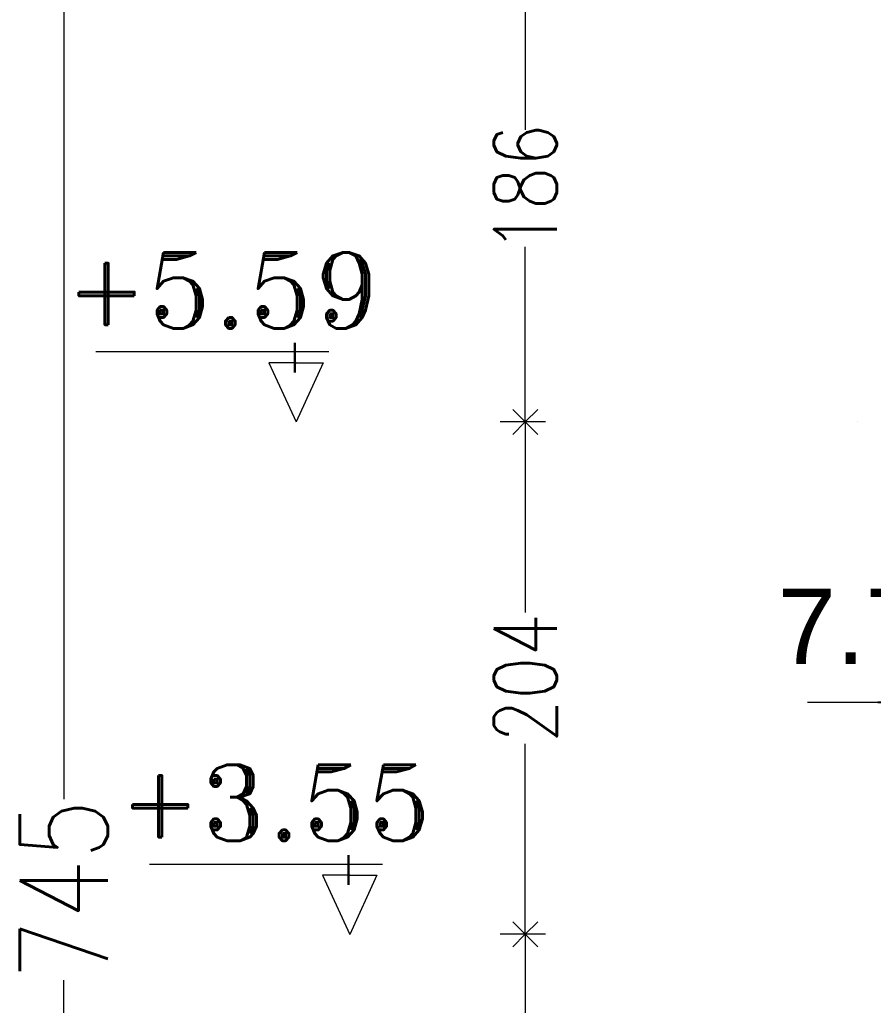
# Model space of a CAD drawing. Header units: millimetres. Extents: x -9083 to 924194, y -232449 to 321637.
# Drawn here: x 274832 to 284264, y -3547 to 7349 of the extents above; entities that cross this region are included whole.
import ezdxf

# ---------------------------------------------------------------- set-up
doc = ezdxf.new("R2010")
doc.units = ezdxf.units.MM
doc.header["$LTSCALE"] = 400
doc.header["$MEASUREMENT"] = 0
doc.header["$PDMODE"] = 3
doc.linetypes.add('DOT', pattern=[0.25, 0, -0.25])
doc.layers.get('0').update_dxf_attribs({"lineweight": 0, "true_color": 0xff1414})
doc.layers.get('Defpoints').update_dxf_attribs({"color": 8, "lineweight": 5})
for name, color, linetype, lineweight in [('AR-dim-in', 134, 'Continuous', 0), ('P-WALL', 1, 'Continuous', 0), ('WALL', 7, 'Continuous', 30)]:
    doc.layers.add(name, color=color, linetype=linetype, lineweight=lineweight)
doc.layers.add('dim', color=7, linetype='Continuous')
doc.layers.add('LEVEL', color=7, linetype='Continuous')
doc.styles.add('ms-100', font='simplex.shx', dxfattribs={"width": 0.8})
doc.styles.add('ROMANT', font='romant.shx')
doc.styles.add('TEXT', font='arial.ttf')
doc.dimstyles.new('36-100-200-IN', dxfattribs={"dimtxt": 0.3, "dimasz": 0.28, "dimexe": 0.025, "dimexo": 0.2, "dimgap": 0.15, "dimtad": 1, "dimlfac": 100, "dimdsep": 46, "dimtxsty": 'TEXT', "dimblk": 'TICK', "dimcen": 1, "dimdle": 0.025, "dimse1": 1, "dimse2": 1, "dimclrd": 256, "dimclre": 256, "dimclrt": 2, "dimadec": 0, "dimazin": 0, "dimtfac": 1, "dimtix": 1, "dimtmove": 2, "dimatfit": 3, "dimfxl": 1, "dimtolj": 1, "dimtzin": 0, "dimarcsym": 0})
doc.dimstyles.new('ms-100', dxfattribs={"dimtxt": 0.4, "dimasz": 0.1, "dimexe": 0.1, "dimexo": 0.1, "dimgap": 0, "dimtad": 0, "dimdec": 0, "dimlfac": 100, "dimdsep": 46, "dimtxsty": 'ms-100', "dimblk": 'OPEN90', "dimcen": 0.15, "dimdle": 0.1, "dimse1": 1, "dimse2": 1, "dimclrd": 250, "dimclre": 250, "dimadec": 0, "dimazin": 0, "dimtfac": 1, "dimtdec": 0, "dimtix": 1, "dimtmove": 1, "dimatfit": 3, "dimldrblk": 'ARCHTICK', "dimfxl": 1, "dimtolj": 1, "dimtzin": 0, "dimlwd": -1, "dimlwe": -1, "dimarcsym": 0})

# ---------------------------------------------------------------- blocks, each defined once
blk = doc.blocks.new('12')
blk.add_line((98776.91, -19524.09), (98776.91, -19512.27))
at = {"layer": 'P-WALL'}
for p, q in [((98697.78, -19515.74), (98790.44, -19515.74)), ((98777.38, -19520.16), (98766.57, -19520.16)), ((98766.57, -19520.16), (98777.38, -19543.74)), ((98777.38, -19520.16), (98788.18, -19520.16)), ((98788.18, -19520.16), (98777.38, -19543.74))]:
    blk.add_line(p, q, dxfattribs=at)
blk.add_solid([(98777.38, -19543.74), (98788.18, -19520.16), (98777.38, -19520.16), (98777.38, -19543.74)], dxfattribs=at)
blk = doc.blocks.new('_Open90')
at = {"color": 0, "linetype": 'ByBlock', "lineweight": -2}
for p, q in [((-0.5, 0.5), (0, 0)), ((0, 0), (-1, 0)), ((0, 0), (-0.5, -0.5))]:
    blk.add_line(p, q, dxfattribs=at)
blk = doc.blocks.new('*D612')
at = {"layer": 'AR-dim-in', "color": 250, "transparency": 16777216}
for p, q in [((117643.9706, -14882.5622), (117643.7906, -14882.5622)), ((117643.8906, -14882.6622), (117643.8906, -14883.8741)), ((117643.8906, -14885.5623), (117643.8906, -14884.3503)), ((117643.8106, -14885.6623), (117643.9906, -14885.6623))]:
    blk.add_line(p, q, dxfattribs=at)
at = {"layer": 'Defpoints', "color": 0, "linetype": 'Continuous', "transparency": 16777216}
for p in [(117643.8906, -14882.5622), (117644.2265, -14882.5622), (117643.688, -14885.6623)]:
    blk.add_point(p, dxfattribs=at)
at = {"layer": 'AR-dim-in', "color": 250, "linetype": 'Continuous', "transparency": 16777216, "xscale": 0.1, "yscale": 0.1, "zscale": 0.1}
for p, rotation in [((117643.8906, -14882.5622), 90), ((117643.8906, -14885.6623), 270)]:
    blk.add_blockref('_Open90', p, dxfattribs=dict(at, rotation=rotation))
at = {"layer": 'AR-dim-in', "color": 0, "linetype": 'Continuous', "transparency": 16777216, "insert": (117643.8906, -14884.1122), "char_height": 0.25, "attachment_point": 5, "rotation": 90, "style": 'ms-100'}
blk.add_mtext('\\A1;310', dxfattribs=at)
blk = doc.blocks.new('_ArchTick')
at = {"color": 0, "linetype": 'ByBlock', "const_width": 0.15}
blk.add_lwpolyline([(-0.5, -0.5), (0.5, 0.5)], dxfattribs=at)
blk = doc.blocks.new('*D613')
at = {"layer": 'AR-dim-in', "color": 250, "transparency": 16777216}
for p, q in [((117643.9706, -14880.5224), (117643.7906, -14880.5224)), ((117643.8906, -14880.6224), (117643.8906, -14881.2804)), ((117643.8906, -14882.4622), (117643.8906, -14881.8042)), ((117643.9706, -14882.5622), (117643.7906, -14882.5622))]:
    blk.add_line(p, q, dxfattribs=at)
at = {"layer": 'Defpoints', "color": 0, "linetype": 'Continuous', "transparency": 16777216}
for p in [(117643.8906, -14880.5224), (117645.2133, -14880.5224), (117644.6606, -14882.5622)]:
    blk.add_point(p, dxfattribs=at)
at = {"layer": 'AR-dim-in', "color": 250, "linetype": 'Continuous', "transparency": 16777216, "xscale": 0.1, "yscale": 0.1, "zscale": 0.1}
for p, rotation in [((117643.8906, -14880.5224), 90), ((117643.8906, -14882.5622), 270)]:
    blk.add_blockref('_Open90', p, dxfattribs=dict(at, rotation=rotation))
at = {"layer": 'AR-dim-in', "color": 0, "linetype": 'Continuous', "transparency": 16777216, "insert": (117643.8906, -14881.5423), "char_height": 0.25, "attachment_point": 5, "rotation": 90, "style": 'ms-100'}
blk.add_mtext('\\A1;204', dxfattribs=at)
blk = doc.blocks.new('*D614')
at = {"layer": 'AR-dim-in', "color": 250, "transparency": 16777216}
for p, q in [((117643.9706, -14878.6623), (117643.7906, -14878.6623)), ((117643.8906, -14878.7623), (117643.8906, -14879.3591)), ((117643.8906, -14880.4225), (117643.8906, -14879.8257)), ((117643.9706, -14880.5225), (117643.7906, -14880.5225))]:
    blk.add_line(p, q, dxfattribs=at)
at = {"layer": 'Defpoints', "color": 0, "linetype": 'Continuous', "transparency": 16777216}
for p in [(117643.8906, -14878.6623), (117649.103, -14878.6623), (117647.9945, -14880.5225)]:
    blk.add_point(p, dxfattribs=at)
at = {"layer": 'AR-dim-in', "color": 250, "linetype": 'Continuous', "transparency": 16777216, "xscale": 0.1, "yscale": 0.1, "zscale": 0.1}
for p, rotation in [((117643.8906, -14878.6623), 90), ((117643.8906, -14880.5225), 270)]:
    blk.add_blockref('_Open90', p, dxfattribs=dict(at, rotation=rotation))
at = {"layer": 'AR-dim-in', "color": 0, "linetype": 'Continuous', "transparency": 16777216, "insert": (117643.8906, -14879.5924), "char_height": 0.25, "attachment_point": 5, "rotation": 90, "style": 'ms-100'}
blk.add_mtext('\\A1;186', dxfattribs=at)
blk = doc.blocks.new('*D610')
at = {"layer": 'AR-dim-in', "color": 250, "transparency": 16777216}
for p, q in [((117642.0541, -14878.6593), (117641.9541, -14878.6593)), ((117642.0541, -14878.7593), (117642.0541, -14882.0243)), ((117642.0541, -14886.0093), (117642.0541, -14882.7443)), ((117642.0541, -14886.1093), (117642.1541, -14886.1093))]:
    blk.add_line(p, q, dxfattribs=at)
at = {"layer": 'Defpoints', "color": 0, "linetype": 'Continuous', "transparency": 16777216}
for p in [(117642.0541, -14878.6593), (117642.0171, -14886.1093), (117642.0541, -14886.1093)]:
    blk.add_point(p, dxfattribs=at)
at = {"layer": 'AR-dim-in', "color": 250, "linetype": 'Continuous', "transparency": 16777216, "xscale": 0.1, "yscale": 0.1, "zscale": 0.1}
for p, rotation in [((117642.0541, -14878.6593), 90), ((117642.0541, -14886.1093), 270)]:
    blk.add_blockref('_Open90', p, dxfattribs=dict(at, rotation=rotation))
at = {"layer": 'AR-dim-in', "color": 0, "linetype": 'Continuous', "transparency": 16777216, "insert": (117642.0541, -14882.3843), "char_height": 0.35, "attachment_point": 5, "rotation": 90, "style": 'ms-100'}
blk.add_mtext('\\A1;745', dxfattribs=at)
blk = doc.blocks.new('_Oblique')
at = {"color": 0, "linetype": 'ByBlock', "lineweight": -2}
blk.add_line((-0.5, -0.5), (0.5, 0.5), dxfattribs=at)
blk = doc.blocks.new('TICK')
at = {"linetype": 'ByBlock'}
for p, q in [((0, 1), (0, -1)), ((1, 0), (-1, 0))]:
    blk.add_line(p, q, dxfattribs=at)
at = {"color": 3, "linetype": 'ByBlock', "xscale": 1.414213562372998, "yscale": 1.414213562372998, "zscale": 1.414213562372998}
blk.add_blockref('_Oblique', (0, 0), dxfattribs=at)
blk = doc.blocks.new('*D601')
at = {"layer": 'Defpoints', "color": 0, "transparency": 16777216}
for p in [(117769.9161, -14833.0136), (117769.8541, -14833.084), (117769.9161, -14833.084)]:
    blk.add_point(p, dxfattribs=at)
at = {"layer": 'dim', "lineweight": -2, "transparency": 16777216}
for p, q in [((117769.5741, -14833.0136), (117769.2941, -14833.0136)), ((117769.8541, -14833.0136), (117769.9161, -14833.0136)), ((117770.1961, -14833.0136), (117770.4761, -14833.0136))]:
    blk.add_line(p, q, dxfattribs=at)
at = {"layer": 'dim', "lineweight": -2, "transparency": 16777216, "xscale": 0.28, "yscale": 0.28, "zscale": 0.28}
blk.add_blockref('TICK', (117769.8541, -14833.0136), dxfattribs=at)
at = {"layer": 'dim', "lineweight": -2, "transparency": 16777216, "xscale": 0.28, "yscale": 0.28, "zscale": 0.28, "rotation": 180}
blk.add_blockref('TICK', (117769.9161, -14833.0136), dxfattribs=at)
at = {"layer": 'dim', "color": 2, "transparency": 16777216, "insert": (117769.4663, -14832.7104), "char_height": 0.3, "attachment_point": 5, "style": 'TEXT'}
blk.add_mtext('\\A1;7.7', dxfattribs=at)
blk = doc.blocks.new('A4W')
at = {"layer": 'LEVEL', "linetype": 'DOT', "ltscale": 2}
for p, q in [((117645.2133, -14880.5224), (117642.0185, -14880.5224)), ((117645.4263, -14882.5622), (117642.0185, -14882.5622))]:
    blk.add_line(p, q, dxfattribs=at)
at = {"layer": 'WALL', "xscale": 0.01, "yscale": 0.01, "zscale": 0.01}
for p in [(116655.2046, -14685.0852), (116655.4182, -14687.1249)]:
    blk.add_blockref('12', p, dxfattribs=at)
at = {"color": 111, "linetype": 'ByBlock', "char_height": 0.3024, "attachment_point": 5, "style": 'ROMANT'}
for s, insert in [('+5.59', (117642.6847, -14879.9986)), ('+3.55', (117642.8983, -14882.0383))]:
    blk.add_mtext(s, dxfattribs=dict(at, insert=insert))
at = {"layer": 'AR-dim-in', "linetype": 'Continuous'}
for base, p1, p2, picture, middle in [((117642.0541, -14886.1093), (117642.0541, -14878.6593), (117875.7019, -14886.1093), '*D610', (117642.0541, -14882.3843)), ((117643.8906, -14878.6623), (117647.9945, -14880.5225), (117649.103, -14878.6623), '*D614', (117643.8906, -14879.5924)), ((117643.8906, -14880.5224), (117644.6606, -14882.5622), (117645.2133, -14880.5224), '*D613', (117643.8906, -14881.5423)), ((117643.8906, -14882.5622), (117643.688, -14885.6623), (117644.2265, -14882.5622), '*D612', (117643.8906, -14884.1122))]:
    dim = blk.add_linear_dim(base=base, p1=p1, p2=p2, angle=90, dimstyle='ms-100', override={"dimfxl": 0.08, "dimfxlon": 1, "dimarcsym": 1}, dxfattribs=at)
    dim.commit()
    dim.dimension.update_dxf_attribs({"geometry": picture, "text_midpoint": middle})
blk = doc.blocks.new('sgte5')
at = {"layer": 'dim'}
dim = blk.add_linear_dim(base=(117769.91609, -14833.01357), p1=(117769.85409, -14833.08402), p2=(117769.91609, -14833.08402), angle=180, text='7.7', dimstyle='36-100-200-IN', dxfattribs=at)
dim.commit()
dim.dimension.update_dxf_attribs({"geometry": '*D601', "text_midpoint": (117769.46626, -14832.7104), "dimtype": 128})

msp = doc.modelspace()

# ---------------------------------------------------------------- block references
at = {"layer": 'AR-dim-in', "linetype": 'Continuous', "xscale": 2777.152584597259, "yscale": 2777.152584597259, "zscale": 2777.152584597259}
msp.add_blockref('A4W', (-326434616.31549, 41328383.19139), dxfattribs=at)

# ---------------------------------------------------------------- next in the draw order: block references
msp.add_blockref('sgte5', (-326779763.94211, 41193341.56095), dxfattribs=at)

doc.saveas('drawing.dxf')
